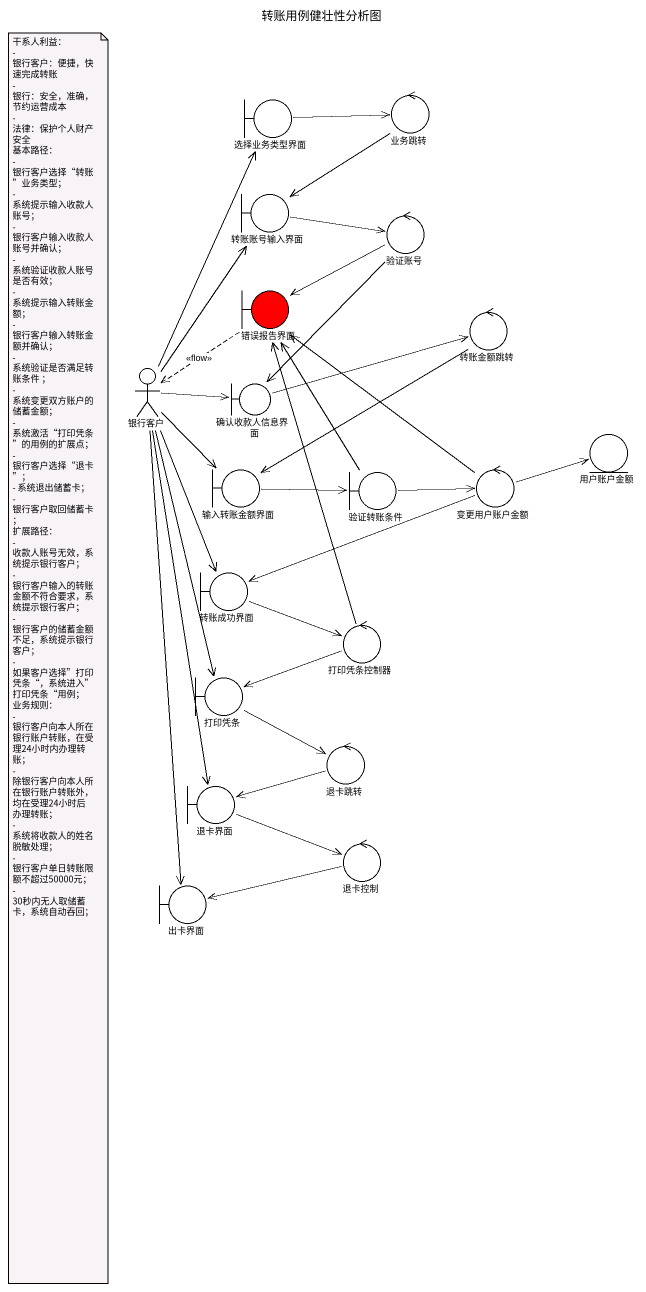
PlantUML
@startuml
title 转账用例健壮性分析图
control 业务跳转
boundary 选择业务类型界面
boundary 转账账号输入界面
control 验证账号
boundary 错误报告界面 #FF0000
control 转账金额跳转
actor 银行客户
boundary 确认收款人信息界面
entity 用户账户金额
boundary 输入转账金额界面
boundary 验证转账条件
control 变更用户账户金额
boundary 转账成功界面
control 打印凭条控制器
boundary 打印凭条
control 退卡跳转
boundary 退卡界面
control 退卡控制
boundary 出卡界面
业务跳转 --> 转账账号输入界面
选择业务类型界面 -right-> 业务跳转
转账账号输入界面 -right-> 验证账号
验证账号 -left-> 错误报告界面
验证账号 --> 确认收款人信息界面
错误报告界面 ..> 银行客户 : <<flow>>
转账金额跳转 --> 输入转账金额界面
银行客户 -up-> 选择业务类型界面
银行客户 -up-> 转账账号输入界面
银行客户 -right-> 确认收款人信息界面
银行客户 --> 输入转账金额界面
银行客户 --> 转账成功界面
银行客户 --> 打印凭条
银行客户 --> 退卡界面
银行客户 --> 出卡界面
确认收款人信息界面 -right-> 转账金额跳转
输入转账金额界面 -right-> 验证转账条件
验证转账条件 -up-> 错误报告界面
验证转账条件 -right-> 变更用户账户金额
变更用户账户金额 -up-> 错误报告界面
变更用户账户金额 -right-> 用户账户金额
变更用户账户金额 -left-> 转账成功界面
转账成功界面 -right-> 打印凭条控制器
打印凭条控制器 -up-> 错误报告界面
打印凭条控制器 -left-> 打印凭条
打印凭条 -right-> 退卡跳转
退卡跳转 -left-> 退卡界面
退卡界面 -right-> 退卡控制
退卡控制 -left-> 出卡界面
note as N1
  干系人利益：
  - 银行客户：便捷，快速完成转账
  - 银行：安全，准确，节约运营成本
  - 法律：保护个人财产安全
  基本路径：
  - 银行客户选择“转账”业务类型；
  - 系统提示输入收款人账号；
  - 银行客户输入收款人账号并确认；
  - 系统验证收款人账号是否有效；
  - 系统提示输入转账金额；
  - 银行客户输入转账金额并确认；
  - 系统验证是否满足转账条件 ；
  - 系统变更双方账户的储蓄金额；
  - 系统激活“打印凭条”的用例的扩展点；
  - 银行客户选择“退卡”；
  - 系统退出储蓄卡；
  - 银行客户取回储蓄卡；
  扩展路径：
  - 收款人账号无效，系统提示银行客户；
  - 银行客户输入的转账金额不符合要求，系统提示银行客户；
  - 银行客户的储蓄金额不足，系统提示银行客户；
  - 如果客户选择”打印凭条“，系统进入”打印凭条“用例；
  业务规则：
  - 银行客户向本人所在银行账户转账，在受理24小时内办理转账；
  - 除银行客户向本人所在银行账户转账外，均在受理24小时后办理转账；
  - 系统将收款人的姓名脱敏处理；
  - 银行客户单日转账限额不超过50000元；
  - 30秒内无人取储蓄卡，系统自动吞回；
end note
@enduml
